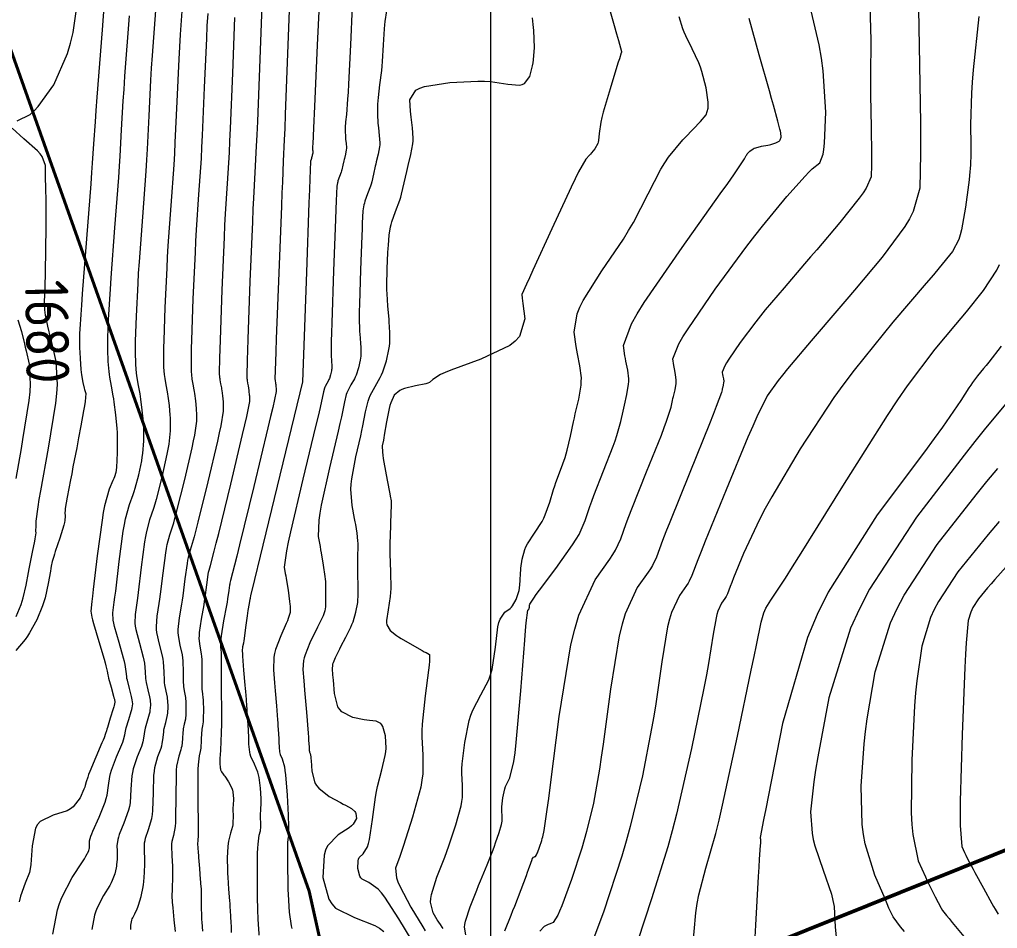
# Model space of a CAD drawing. Header units: millimetres. Extents: x 837475 to 838477, y 1189012 to 1191015.
# Drawn here: x 837635.2 to 837720.9, y 1189832.1 to 1189911.8 of the extents above; entities that cross this region are included whole.
import ezdxf

# ---------------------------------------------------------------- set-up
doc = ezdxf.new("R2010")
doc.units = ezdxf.units.MM
doc.header["$LTSCALE"] = 0.3
for name, color, linetype, lineweight in [('Abscisas TP Y TC', 250, 'Continuous', 50), ('COORD', 253, 'Continuous', 20), ('CORREDORVIA', 94, 'Continuous', 40)]:
    doc.layers.add(name, color=color, linetype=linetype, lineweight=lineweight)
doc.layers.add('COTAS 10', color=7, linetype='Continuous', lineweight=9, true_color=0x6e3e2d)
doc.layers.add('COTAS INT', color=7, linetype='Continuous', lineweight=5, true_color=0x9fa19f)
doc.styles.get("Standard").update_dxf_attribs({"font": 'isocp2.shx', "bigfont": '@extfont2.shx'})

msp = doc.modelspace()

# ---------------------------------------------------------------- linework, layer by layer
at = {"layer": 'Abscisas TP Y TC'}
msp.add_line((837746.042, 1189848.777, 1705.277), (837663.483, 1189815.595, 1705.277), dxfattribs=at)
at = {"layer": 'COORD'}
msp.add_line((837676.514, 1189013.872), (837676.514, 1191013.872), dxfattribs=at)
at = {"layer": 'CORREDORVIA'}
msp.add_lwpolyline([(838157.033, 1190996.193), (838237.174, 1190821.339), (838237.001, 1190602.875), (838240.031, 1190437.198), (838223.537, 1190366.272), (838184.199, 1189898.277), (837734.304, 1190149.151), (837849.078, 1189569.699), (837751.159, 1189231.384), (837593.191, 1189234.399), (837695.481, 1189679.225), (837660.573, 1189835.358), (837597.737, 1190012.464), (837490.666, 1190492.599), (837964.301, 1190234.408), (838010.155, 1190346.41), (837974.613, 1190516.877), (837969.419, 1190653.334), (837963.574, 1190795.982), (837910.676, 1191000.965)], close=True, dxfattribs=at)
at = {"layer": 'COTAS 10'}
for points in [[(837634.982, 1189902.883), (837636.126, 1189903.438), (837636.467, 1189903.748), (837636.819, 1189904.124), (837638.177, 1189906.047), (837639.392, 1189908.786), (837639.653, 1189909.677), (837639.881, 1189910.626), (837640.434, 1189914.532)], [(837664.355, 1189912.919), (837664.19, 1189909.531), (837664.026, 1189906.102), (837663.987, 1189905.389), (837663.95, 1189904.779), (837663.837, 1189903.43), (837663.762, 1189902.791), (837663.749, 1189902.628), (837663.739, 1189902.472), (837663.733, 1189901.961), (837663.756, 1189901.513), (837663.765, 1189901.397), (837663.775, 1189901.284), (837663.822, 1189900.904), (837663.846, 1189900.543), (837663.843, 1189900.442), (837663.834, 1189900.34), (837663.766, 1189899.968), (837663.672, 1189899.589), (837663.647, 1189899.483), (837663.623, 1189899.376), (837663.539, 1189898.986), (837663.444, 1189898.594), (837663.412, 1189898.486), (837663.378, 1189898.379), (837663.236, 1189897.994), (837663.105, 1189897.633), (837663.078, 1189897.541), (837663.055, 1189897.453), (837663.006, 1189897.161), (837662.948, 1189895.856), (837662.919, 1189895.128), (837662.885, 1189894.242), (837662.717, 1189889.718), (837662.561, 1189885.187), (837662.533, 1189884.297), (837662.513, 1189883.564), (837662.499, 1189882.231), (837662.527, 1189881.927), (837662.541, 1189881.757), (837662.56, 1189881.449), (837662.555, 1189881.133), (837662.546, 1189881.043), (837662.533, 1189880.952), (837662.46, 1189880.616), (837662.35, 1189880.292), (837662.315, 1189880.209), (837662.278, 1189880.129), (837662.126, 1189879.865), (837661.981, 1189879.601), (837661.949, 1189879.521), (837661.92, 1189879.439), (837661.845, 1189879.117), (837661.534, 1189877.739), (837661.357, 1189876.991), (837661.14, 1189876.083), (837660.03, 1189871.482), (837658.945, 1189866.866), (837658.745, 1189865.95), (837658.589, 1189865.191), (837658.385, 1189863.757), (837658.486, 1189863.2), (837658.521, 1189862.994), (837658.559, 1189862.766), (837658.724, 1189861.754), (837658.864, 1189860.749), (837658.887, 1189860.525), (837658.903, 1189860.324), (837658.902, 1189859.796), (837658.747, 1189859.252), (837658.666, 1189859.042), (837658.569, 1189858.806), (837658.08, 1189857.737), (837657.619, 1189856.527), (837657.539, 1189856.202), (837657.48, 1189855.881), (837657.442, 1189854.757), (837657.542, 1189853.605), (837657.57, 1189853.267), (837657.599, 1189852.92), (837657.706, 1189851.597), (837657.8, 1189850.387), (837657.821, 1189850.112), (837657.84, 1189849.862), (837657.89, 1189849.173), (837657.919, 1189848.673), (837657.924, 1189848.542), (837657.929, 1189848.413), (837657.936, 1189847.976), (837657.978, 1189847.568), (837658.005, 1189847.457), (837658.038, 1189847.349), (837658.213, 1189846.966), (837658.41, 1189846.248), (837658.458, 1189845.927), (837658.503, 1189845.553), (837658.64, 1189843.763), (837658.732, 1189842.017), (837658.749, 1189841.67), (837658.761, 1189841.383), (837658.775, 1189840.843), (837658.767, 1189840.689), (837658.766, 1189840.645), (837658.766, 1189840.602), (837658.77, 1189840.443), (837658.769, 1189840.291), (837658.764, 1189840.251), (837658.759, 1189840.214), (837658.724, 1189840.087), (837658.69, 1189839.645), (837658.684, 1189839.408), (837658.68, 1189839.121), (837658.678, 1189837.669), (837658.706, 1189835.953), (837658.721, 1189835.499), (837658.739, 1189835.054), (837658.828, 1189833.525), (837658.993, 1189832.315), (837659.059, 1189832.072)], [(837644.931, 1189831.985), (837644.948, 1189832.383), (837645.03, 1189832.807), (837645.064, 1189832.917), (837645.104, 1189833.022), (837645.289, 1189833.375), (837645.506, 1189833.807), (837645.565, 1189833.963), (837645.624, 1189834.134), (837645.834, 1189834.883), (837646.009, 1189835.722), (837646.045, 1189835.95), (837646.077, 1189836.176), (837646.148, 1189836.978), (837646.168, 1189837.75), (837646.167, 1189837.958), (837646.163, 1189838.163), (837646.126, 1189838.883), (837646.151, 1189839.601), (837646.186, 1189839.805), (837646.233, 1189840.011), (837646.504, 1189840.775), (837646.78, 1189841.738), (837646.83, 1189842.07), (837646.87, 1189842.43), (837646.918, 1189843.964), (837646.965, 1189845.5), (837647.003, 1189845.861), (837647.052, 1189846.194), (837647.322, 1189847.165), (837647.599, 1189847.899), (837647.654, 1189848.083), (837647.698, 1189848.258), (837647.777, 1189848.821), (837647.822, 1189849.33), (837647.844, 1189849.472), (837647.872, 1189849.614), (837648.008, 1189850.127), (837648.14, 1189850.653), (837648.165, 1189850.802), (837648.185, 1189850.954), (837648.215, 1189851.515), (837648.186, 1189852.075), (837648.168, 1189852.225), (837648.146, 1189852.373), (837648.032, 1189852.889), (837647.922, 1189853.454), (837647.902, 1189853.632), (837647.887, 1189853.82), (837647.87, 1189854.578), (837647.817, 1189855.448), (837647.778, 1189855.706), (837647.729, 1189855.973), (837647.466, 1189856.999), (837647.231, 1189858.032), (837647.2, 1189858.303), (837647.184, 1189858.568), (837647.249, 1189859.469), (837647.426, 1189860.57), (837647.481, 1189860.96), (837647.538, 1189861.387), (837647.764, 1189863.237), (837648.003, 1189865.022), (837648.068, 1189865.407), (837648.133, 1189865.746), (837648.364, 1189866.578), (837648.703, 1189867.644), (837648.837, 1189868.13), (837648.987, 1189868.7), (837649.673, 1189871.446), (837650.318, 1189874.23), (837650.443, 1189874.823), (837650.544, 1189875.339), (837650.717, 1189876.56), (837650.717, 1189877.272), (837650.71, 1189877.466), (837650.699, 1189877.66), (837650.635, 1189878.35), (837650.549, 1189878.986), (837650.525, 1189879.145), (837650.501, 1189879.297), (837650.411, 1189879.785), (837650.331, 1189880.243), (837650.313, 1189880.375), (837650.296, 1189880.511), (837650.251, 1189881.021), (837650.256, 1189882.299), (837650.271, 1189882.919), (837650.292, 1189883.654), (837650.42, 1189887.267), (837650.597, 1189891.326), (837650.65, 1189892.342), (837650.704, 1189893.311), (837650.914, 1189896.42), (837651.123, 1189899.566), (837651.177, 1189900.557), (837651.23, 1189901.602), (837651.406, 1189905.809), (837651.591, 1189910.11), (837651.648, 1189911.214), (837651.709, 1189912.279)], [(837674.308, 1189831.538), (837674.19, 1189832.188), (837674.218, 1189832.439), (837674.273, 1189832.72), (837674.688, 1189833.991), (837675.274, 1189835.451), (837675.436, 1189835.852), (837675.598, 1189836.251), (837676.181, 1189837.679), (837676.699, 1189838.972), (837676.819, 1189839.287), (837676.929, 1189839.582), (837677.244, 1189840.491), (837677.434, 1189841.19), (837677.465, 1189841.353), (837677.486, 1189841.504), (837677.487, 1189841.937), (837677.462, 1189842.393), (837677.468, 1189842.557), (837677.48, 1189842.737), (837677.567, 1189843.526), (837677.734, 1189844.34), (837677.796, 1189844.536), (837677.865, 1189844.719), (837678.168, 1189845.277), (837678.528, 1189846.736), (837678.632, 1189847.489), (837678.739, 1189848.392), (837679.139, 1189852.913), (837679.483, 1189857.346), (837679.554, 1189858.195), (837679.613, 1189858.879), (837679.74, 1189859.979), (837679.792, 1189860.015), (837679.805, 1189860.028), (837679.817, 1189860.043), (837679.853, 1189860.105), (837679.878, 1189860.178), (837679.883, 1189860.198), (837679.887, 1189860.219), (837679.894, 1189860.295), (837679.898, 1189860.375), (837679.9, 1189860.398), (837679.902, 1189860.422), (837679.912, 1189860.512), (837680.27, 1189861.048), (837680.492, 1189861.354), (837680.766, 1189861.727), (837682.197, 1189863.641), (837683.675, 1189865.72), (837683.979, 1189866.198), (837684.238, 1189866.632), (837684.79, 1189867.847), (837685.19, 1189869.083), (837685.353, 1189869.531), (837685.539, 1189870.024), (837686.396, 1189872.189), (837687.239, 1189874.351), (837687.416, 1189874.843), (837687.567, 1189875.288), (837687.908, 1189876.514), (837688.098, 1189877.44), (837688.154, 1189877.698), (837688.212, 1189877.955), (837688.433, 1189878.891), (837688.585, 1189879.789), (837688.599, 1189880.024), (837688.601, 1189880.252), (837688.508, 1189881.027), (837688.346, 1189881.806), (837688.305, 1189882.037), (837688.266, 1189882.275), (837688.136, 1189883.191), (837688.85, 1189885.092), (837689.342, 1189885.951), (837689.963, 1189886.955), (837693.267, 1189891.779), (837696.623, 1189896.477), (837697.276, 1189897.4), (837697.809, 1189898.159), (837698.733, 1189899.54), (837698.892, 1189899.836), (837698.941, 1189899.912), (837698.993, 1189899.986), (837699.203, 1189900.231), (837699.5, 1189900.435), (837699.608, 1189900.483), (837699.727, 1189900.526), (837700.248, 1189900.652), (837700.798, 1189900.757), (837700.935, 1189900.788), (837701.066, 1189900.819), (837701.481, 1189900.937), (837701.781, 1189901.089), (837701.838, 1189901.142), (837701.885, 1189901.2), (837701.961, 1189901.447), (837701.92, 1189901.832), (837701.893, 1189901.976), (837701.858, 1189902.137), (837701.674, 1189902.855), (837701.283, 1189904.248), (837701.117, 1189904.834), (837700.927, 1189905.508), (837700.031, 1189908.668), (837699.146, 1189911.837)], [(837634.884, 1189859.436), (837635.315, 1189860.481), (837635.413, 1189860.775), (837635.503, 1189861.072), (837635.751, 1189862.164), (837635.954, 1189863.284), (837636.015, 1189863.599), (837636.079, 1189863.916), (837636.325, 1189865.076), (837636.53, 1189866.049), (837636.567, 1189866.248), (837636.595, 1189866.415), (837636.628, 1189866.763), (837636.613, 1189866.9), (837636.611, 1189866.966), (837636.621, 1189867.068), (837636.634, 1189867.233), (837636.637, 1189867.306), (837636.638, 1189867.389), (837636.639, 1189867.787), (837636.804, 1189869.057), (837636.909, 1189869.691), (837637.041, 1189870.447), (837637.73, 1189874.195), (837638.355, 1189878.124), (837638.447, 1189878.993), (837638.502, 1189879.768), (837638.407, 1189881.779), (837638.092, 1189883.102), (837638.01, 1189883.444), (837637.929, 1189883.775), (837637.655, 1189884.882), (837637.454, 1189885.843), (837637.42, 1189886.082), (837637.395, 1189886.309), (837637.383, 1189887.033), (837637.429, 1189888.179), (837637.442, 1189888.672), (837637.454, 1189889.243), (837637.496, 1189891.939), (837637.508, 1189893.194), (837637.52, 1189894.667), (837637.521, 1189895.258), (837637.519, 1189895.776), (837637.49, 1189897.053), (837637.456, 1189897.84), (837637.452, 1189898.05), (837637.449, 1189898.256), (837637.455, 1189898.971), (837637.174, 1189899.748), (837636.99, 1189899.993), (837636.76, 1189900.252), (837635.545, 1189901.295), (837634.537, 1189902.225)], [(837694.18, 1189830.18), (837694.481, 1189833.461), (837694.601, 1189834.263), (837694.736, 1189835.021), (837695.359, 1189837.375), (837696.227, 1189840.4), (837696.518, 1189841.58), (837696.831, 1189842.909), (837698.143, 1189848.945), (837699.344, 1189854.74), (837699.588, 1189855.917), (837699.792, 1189856.909), (837700.208, 1189858.945), (837700.44, 1189859.742), (837700.528, 1189859.952), (837700.626, 1189860.157), (837701.07, 1189860.861), (837702.345, 1189862.805), (837702.968, 1189863.792), (837703.708, 1189864.974), (837707.356, 1189870.861), (837711.282, 1189877.057), (837712.198, 1189878.433), (837713.04, 1189879.661), (837715.461, 1189882.871), (837717.289, 1189885.026), (837717.756, 1189885.59), (837718.208, 1189886.139), (837719.699, 1189888.005), (837720.857, 1189889.785), (837721.098, 1189890.28)], [(837722.191, 1189864.351), (837720.699, 1189862.681), (837720.364, 1189862.297), (837720.064, 1189861.948), (837719.266, 1189860.968), (837718.777, 1189860.218), (837718.671, 1189860.013), (837718.578, 1189859.81), (837718.352, 1189859.086), (837718.187, 1189857.117), (837718.133, 1189856.129), (837718.075, 1189854.948), (837717.836, 1189849.086), (837717.671, 1189843.253), (837717.66, 1189842.091), (837717.664, 1189841.126), (837717.805, 1189839.279), (837718.033, 1189838.759), (837718.092, 1189838.63), (837718.149, 1189838.509), (837718.342, 1189838.126), (837718.661, 1189837.535), (837718.798, 1189837.282), (837718.957, 1189836.99), (837719.704, 1189835.616), (837720.441, 1189834.278), (837720.593, 1189834.009), (837720.721, 1189833.785), (837720.996, 1189833.343)]]:
    msp.add_lwpolyline(points, dxfattribs=at)
at = {"layer": 'COTAS INT'}
for points in [[(837642.878, 1189916.869), (837642.425, 1189910.849), (837641.963, 1189904.956), (837641.872, 1189903.774), (837641.799, 1189902.787), (837641.668, 1189900.849), (837641.558, 1189899.17), (837641.498, 1189898.346), (837641.425, 1189897.367), (837640.677, 1189887.704), (837640.603, 1189886.726), (837640.543, 1189885.903), (837640.458, 1189884.608), (837640.433, 1189884.229), (837640.426, 1189883.494), (837640.431, 1189883.262), (837640.438, 1189883.019), (837640.488, 1189882.069), (837640.489, 1189882.043), (837640.569, 1189881.079), (837640.595, 1189880.845), (837640.622, 1189880.624), (837640.733, 1189879.944), (837640.845, 1189879.439), (837640.873, 1189879.328), (837640.899, 1189879.231), (837640.983, 1189878.985), (837640.933, 1189878.29), (837640.876, 1189877.909), (837640.799, 1189877.446), (837640.558, 1189876.142), (837640.363, 1189875.094), (837640.195, 1189874.224), (837639.869, 1189872.539), (837639.755, 1189871.949), (837639.651, 1189871.409), (837639.359, 1189869.884), (837639.194, 1189868.901), (837639.171, 1189868.704), (837639.157, 1189868.539), (837639.186, 1189868.214), (837639.168, 1189867.85), (837639.124, 1189867.661), (837639.064, 1189867.433), (837638.704, 1189866.289), (837638.318, 1189865.127), (837638.24, 1189864.888), (837638.175, 1189864.685), (837638.047, 1189864.249), (837637.968, 1189863.833), (837637.934, 1189863.642), (837637.894, 1189863.418), (837637.706, 1189862.336), (837637.416, 1189861.057), (837637.311, 1189860.71), (837637.196, 1189860.365), (837636.692, 1189859.141), (837636.062, 1189857.994), (837635.868, 1189857.697), (837635.664, 1189857.408), (837634.858, 1189856.441)], [(837658.935, 1189915.603), (837658.71, 1189909.529), (837658.484, 1189903.425), (837658.437, 1189902.216), (837658.397, 1189901.215), (837658.311, 1189899.335), (837658.225, 1189897.517), (837658.185, 1189896.555), (837658.138, 1189895.394), (837657.91, 1189889.545), (837657.692, 1189883.773), (837657.651, 1189882.661), (837657.618, 1189881.759), (837657.572, 1189880.254), (837657.583, 1189880.127), (837657.587, 1189880.093), (837657.592, 1189880.06), (837657.612, 1189879.947), (837657.634, 1189879.825), (837657.64, 1189879.787), (837657.646, 1189879.747), (837657.668, 1189879.589), (837657.684, 1189879.417), (837657.686, 1189879.369), (837657.688, 1189879.32), (837657.688, 1189879.143), (837657.383, 1189877.76), (837657.193, 1189876.951), (837656.957, 1189875.958), (837655.721, 1189870.831), (837654.475, 1189865.714), (837654.232, 1189864.725), (837654.034, 1189863.923), (837653.686, 1189862.575), (837653.626, 1189862.36), (837653.61, 1189862.272), (837653.593, 1189862.172), (837653.531, 1189861.711), (837653.424, 1189860.973), (837653.378, 1189860.699), (837653.326, 1189860.395), (837653.08, 1189859.043), (837652.861, 1189857.749), (837652.825, 1189857.481), (837652.801, 1189857.252), (837652.804, 1189856.752), (837652.859, 1189856.263), (837652.868, 1189856.04), (837652.873, 1189855.78), (837652.868, 1189854.527), (837652.851, 1189853.309), (837652.849, 1189853.072), (837652.848, 1189852.878), (837652.857, 1189852.537), (837652.871, 1189852.284), (837652.874, 1189852.145), (837652.877, 1189851.976), (837652.885, 1189851.119), (837652.887, 1189850.267), (837652.886, 1189850.101), (837652.885, 1189849.966), (837652.877, 1189849.73), (837652.862, 1189849.516), (837652.856, 1189849.394), (837652.851, 1189849.245), (837652.826, 1189848.48), (837652.8, 1189847.714), (837652.794, 1189847.565), (837652.788, 1189847.443), (837652.769, 1189847.227), (837652.756, 1189847.103), (837652.755, 1189847.038), (837652.754, 1189846.96), (837652.756, 1189846.57), (837652.781, 1189846.165), (837652.794, 1189846.078), (837652.81, 1189846.002), (837652.891, 1189845.815), (837653.046, 1189845.611), (837653.108, 1189845.524), (837653.178, 1189845.423), (837653.503, 1189844.947), (837653.8, 1189844.375), (837653.853, 1189844.215), (837653.893, 1189844.053), (837653.931, 1189843.458), (837653.901, 1189842.859), (837653.898, 1189842.693), (837653.898, 1189842.528), (837653.915, 1189841.935), (837653.897, 1189841.345), (837653.874, 1189841.182), (837653.844, 1189841.019), (837653.672, 1189840.434), (837653.495, 1189839.748), (837653.461, 1189839.523), (837653.435, 1189839.282), (837653.395, 1189838.283), (837653.416, 1189837.191), (837653.428, 1189836.891), (837653.441, 1189836.592), (837653.511, 1189835.522), (837653.589, 1189834.519), (837653.608, 1189834.263), (837653.626, 1189834.016), (837653.682, 1189833.201), (837653.721, 1189832.519), (837653.728, 1189832.355), (837653.734, 1189832.202), (837653.744, 1189831.741)], [(837713.938, 1189915.875), (837714.066, 1189909.447), (837714.169, 1189902.707), (837714.177, 1189901.262), (837714.177, 1189900.001), (837714.106, 1189896.97), (837713.526, 1189894.924), (837713.204, 1189894.283), (837712.814, 1189893.611), (837710.823, 1189890.916), (837708.382, 1189888.028), (837707.706, 1189887.234), (837707.032, 1189886.442), (837704.598, 1189883.604), (837702.529, 1189881.148), (837702.083, 1189880.598), (837701.694, 1189880.104), (837700.747, 1189878.788), (837699.836, 1189876.945), (837699.469, 1189876.118), (837699.051, 1189875.154), (837697.128, 1189870.533), (837695.3, 1189866.026), (837694.943, 1189865.135), (837694.65, 1189864.399), (837694.131, 1189863.028), (837693.904, 1189862.541), (837693.795, 1189862.361), (837693.667, 1189862.162), (837693.039, 1189861.283), (837692.343, 1189859.78), (837692.172, 1189859.188), (837692.01, 1189858.519), (837691.505, 1189855.469), (837690.973, 1189851.776), (837690.795, 1189850.703), (837690.604, 1189849.608), (837689.802, 1189845.469), (837688.736, 1189841.03), (837688.378, 1189839.746), (837687.993, 1189838.438), (837686.376, 1189833.514), (837684.848, 1189829.397)], [(837649.569, 1189914.569), (837649.272, 1189910.448), (837649.204, 1189909.354), (837649.143, 1189908.28), (837648.972, 1189904.569), (837648.812, 1189900.994), (837648.758, 1189900.005), (837648.699, 1189899.016), (837648.448, 1189895.449), (837648.197, 1189891.909), (837648.138, 1189890.938), (837648.083, 1189889.971), (837647.923, 1189886.508), (837647.826, 1189883.614), (837647.811, 1189883.005), (837647.801, 1189882.479), (837647.81, 1189881.276), (837647.868, 1189880.638), (837647.888, 1189880.469), (837647.911, 1189880.304), (837648.011, 1189879.732), (837648.123, 1189879.121), (837648.153, 1189878.931), (837648.183, 1189878.732), (837648.291, 1189877.937), (837648.371, 1189877.074), (837648.384, 1189876.832), (837648.393, 1189876.589), (837648.393, 1189875.699), (837648.264, 1189874.532), (837648.192, 1189874.114), (837648.105, 1189873.654), (837647.656, 1189871.651), (837647.158, 1189869.695), (837647.038, 1189869.266), (837646.926, 1189868.884), (837646.59, 1189867.913), (837646.302, 1189866.875), (837646.221, 1189866.452), (837646.14, 1189865.971), (837645.842, 1189863.745), (837645.576, 1189861.524), (837645.515, 1189861.046), (837645.46, 1189860.628), (837645.306, 1189859.612), (837645.292, 1189858.841), (837645.326, 1189858.578), (837645.375, 1189858.292), (837645.686, 1189857.081), (837646.019, 1189855.876), (837646.081, 1189855.595), (837646.131, 1189855.337), (837646.204, 1189854.595), (837646.232, 1189853.991), (837646.253, 1189853.819), (837646.28, 1189853.646), (837646.424, 1189853.007), (837646.571, 1189852.402), (837646.599, 1189852.251), (837646.622, 1189852.107), (837646.659, 1189851.647), (837646.618, 1189851.183), (837646.592, 1189851.036), (837646.559, 1189850.882), (837646.385, 1189850.259), (837646.208, 1189849.646), (837646.174, 1189849.498), (837646.145, 1189849.359), (837646.094, 1189848.935), (837645.997, 1189848.439), (837645.94, 1189848.255), (837645.87, 1189848.051), (837645.506, 1189847.144), (837645.148, 1189846.074), (837645.082, 1189845.767), (837645.029, 1189845.454), (837644.955, 1189844.285), (837644.87, 1189843.098), (837644.81, 1189842.775), (837644.734, 1189842.453), (837644.329, 1189841.309), (837643.928, 1189840.317), (837643.854, 1189840.091), (837643.797, 1189839.886), (837643.724, 1189839.321), (837643.746, 1189838.883), (837643.748, 1189838.759), (837643.749, 1189838.632), (837643.737, 1189838.163), (837643.694, 1189837.676), (837643.675, 1189837.538), (837643.652, 1189837.4), (837643.546, 1189836.89), (837643.316, 1189836.28), (837643.216, 1189836.078), (837643.099, 1189835.863), (837642.547, 1189834.966), (837641.991, 1189833.907), (837641.873, 1189833.59), (837641.769, 1189833.262), (837641.524, 1189831.989)], [(837656.196, 1189831.513), (837656.153, 1189832.162), (837656.142, 1189832.319), (837656.132, 1189832.465), (837656.098, 1189832.914), (837656.071, 1189833.714), (837656.065, 1189834.082), (837656.059, 1189834.515), (837656.043, 1189836.608), (837656.06, 1189838.695), (837656.074, 1189839.123), (837656.093, 1189839.487), (837656.198, 1189840.261), (837656.3, 1189840.637), (837656.318, 1189840.75), (837656.33, 1189840.866), (837656.335, 1189841.32), (837656.322, 1189841.794), (837656.322, 1189841.923), (837656.324, 1189842.052), (837656.348, 1189842.511), (837656.366, 1189843.074), (837656.365, 1189843.268), (837656.361, 1189843.479), (837656.323, 1189844.379), (837656.205, 1189845.317), (837656.149, 1189845.552), (837656.085, 1189845.777), (837655.77, 1189846.497), (837655.466, 1189847.162), (837655.408, 1189847.352), (837655.362, 1189847.544), (837655.288, 1189848.255), (837655.276, 1189849.016), (837655.268, 1189849.239), (837655.259, 1189849.468), (837655.209, 1189850.339), (837655.151, 1189851.168), (837655.136, 1189851.371), (837655.122, 1189851.562), (837655.077, 1189852.155), (837655.018, 1189852.863), (837654.996, 1189853.126), (837654.97, 1189853.419), (837654.855, 1189854.719), (837654.761, 1189855.945), (837654.749, 1189856.19), (837654.742, 1189856.395), (837654.767, 1189856.793), (837654.847, 1189857.129), (837654.875, 1189857.294), (837654.905, 1189857.49), (837655.035, 1189858.458), (837655.17, 1189859.493), (837655.203, 1189859.732), (837655.235, 1189859.949), (837655.335, 1189860.563), (837655.408, 1189860.952), (837655.422, 1189861.028), (837655.434, 1189861.091), (837655.453, 1189861.203), (837655.456, 1189861.223), (837655.458, 1189861.231), (837655.46, 1189861.24), (837655.811, 1189862.682), (837656.304, 1189864.716), (837660.009, 1189879.996), (837660.01, 1189879.997), (837660.011, 1189879.999), (837660.011, 1189880.001), (837660.013, 1189880.005), (837660.013, 1189880.009), (837660.012, 1189880.011), (837660.363, 1189889.625), (837660.584, 1189895.692), (837660.627, 1189896.855), (837660.662, 1189897.794), (837660.72, 1189899.32), (837660.732, 1189899.39), (837660.737, 1189899.411), (837660.744, 1189899.433), (837660.775, 1189899.519), (837660.809, 1189899.612), (837660.817, 1189899.637), (837660.825, 1189899.663), (837660.848, 1189899.757), (837660.868, 1189899.851), (837660.874, 1189899.876), (837660.88, 1189899.902), (837660.902, 1189899.992), (837660.919, 1189900.081), (837660.92, 1189900.106), (837660.921, 1189900.13), (837660.916, 1189900.217), (837660.904, 1189900.308), (837660.902, 1189900.335), (837660.9, 1189900.363), (837660.894, 1189900.47), (837660.896, 1189900.592), (837660.898, 1189900.63), (837660.901, 1189900.669), (837660.919, 1189900.822), (837660.995, 1189902.253), (837661.082, 1189904.138), (837661.32, 1189909.513), (837661.562, 1189914.891)], [(837686.229, 1189915.048), (837687.322, 1189911.23), (837687.531, 1189910.5), (837687.7, 1189909.912), (837687.968, 1189908.966), (837687.97, 1189908.948), (837687.971, 1189908.944), (837687.971, 1189908.941), (837687.972, 1189908.932), (837687.971, 1189908.925), (837687.97, 1189908.923), (837687.97, 1189908.92), (837687.966, 1189908.91), (837687.96, 1189908.891), (837687.957, 1189908.884), (837687.954, 1189908.875), (837687.94, 1189908.836), (837687.78, 1189908.326), (837687.684, 1189908.021), (837687.567, 1189907.645), (837686.958, 1189905.695), (837686.355, 1189903.626), (837686.24, 1189903.174), (837686.149, 1189902.775), (837686.008, 1189901.773), (837685.957, 1189901.168), (837685.921, 1189901.019), (837685.876, 1189900.878), (837685.636, 1189900.437), (837685.333, 1189900.062), (837685.248, 1189899.963), (837685.162, 1189899.866), (837684.849, 1189899.531), (837684.195, 1189898.395), (837683.895, 1189897.793), (837683.543, 1189897.066), (837681.842, 1189893.4), (837680.2, 1189889.794), (837679.886, 1189889.104), (837679.633, 1189888.549), (837679.225, 1189887.66), (837679.257, 1189887.324), (837679.281, 1189887.116), (837679.312, 1189886.86), (837679.476, 1189885.521), (837679.01, 1189883.967), (837678.644, 1189883.574), (837678.174, 1189883.198), (837675.619, 1189881.976), (837673.009, 1189881.025), (837672.505, 1189880.819), (837672.096, 1189880.64), (837671.406, 1189880.2), (837671.13, 1189879.948), (837670.981, 1189879.886), (837670.801, 1189879.828), (837669.888, 1189879.647), (837668.924, 1189879.425), (837668.712, 1189879.341), (837668.524, 1189879.248), (837668.042, 1189878.829), (837667.737, 1189878.175), (837667.661, 1189877.934), (837667.587, 1189877.666), (837667.351, 1189876.481), (837667.165, 1189875.335), (837667.124, 1189875.091), (837667.087, 1189874.88), (837666.989, 1189874.385), (837666.998, 1189873.823), (837667.028, 1189873.569), (837667.07, 1189873.274), (837667.322, 1189871.852), (837667.591, 1189870.467), (837667.644, 1189870.195), (837667.687, 1189869.971), (837667.764, 1189869.563), (837667.763, 1189869.172), (837667.757, 1189868.959), (837667.748, 1189868.7), (837667.697, 1189867.386), (837667.66, 1189865.787), (837667.66, 1189865.348), (837667.664, 1189864.911), (837667.718, 1189863.349), (837667.734, 1189861.894), (837667.715, 1189861.525), (837667.685, 1189861.171), (837667.491, 1189860.013), (837667.36, 1189859.088), (837667.371, 1189858.88), (837667.401, 1189858.693), (837667.678, 1189858.193), (837668.221, 1189857.78), (837668.419, 1189857.649), (837668.637, 1189857.511), (837669.595, 1189856.948), (837670.493, 1189856.447), (837670.672, 1189856.347), (837670.822, 1189856.263), (837671.114, 1189856.101), (837671.118, 1189855.515), (837671.086, 1189855.165), (837671.039, 1189854.733), (837670.751, 1189852.492), (837670.489, 1189850.006), (837670.459, 1189849.419), (837670.446, 1189848.876), (837670.554, 1189847.281), (837670.552, 1189845.652), (837670.47, 1189845.087), (837670.354, 1189844.473), (837669.642, 1189841.845), (837668.843, 1189839.366), (837668.671, 1189838.846), (837668.521, 1189838.398), (837668.157, 1189837.383), (837668.225, 1189836.527), (837668.347, 1189836.181), (837668.514, 1189835.787), (837669.49, 1189833.967), (837670.542, 1189832.218), (837670.757, 1189831.869)], [(837651.247, 1189831.842), (837651.184, 1189832.642), (837651.172, 1189832.877), (837651.162, 1189833.117), (837651.146, 1189834.03), (837651.142, 1189834.845), (837651.14, 1189835.022), (837651.137, 1189835.179), (837651.123, 1189835.574), (837651.092, 1189836.003), (837651.078, 1189836.181), (837651.063, 1189836.386), (837650.987, 1189837.339), (837650.91, 1189838.306), (837650.893, 1189838.518), (837650.878, 1189838.707), (837650.84, 1189839.19), (837650.826, 1189839.469), (837650.827, 1189839.529), (837650.829, 1189839.581), (837650.852, 1189839.707), (837650.872, 1189840.309), (837650.872, 1189840.66), (837650.87, 1189841.092), (837650.845, 1189843.322), (837650.837, 1189845.593), (837650.846, 1189846.051), (837650.86, 1189846.435), (837650.953, 1189847.206), (837651.058, 1189847.595), (837651.08, 1189847.737), (837651.099, 1189847.895), (837651.143, 1189848.594), (837651.174, 1189849.274), (837651.186, 1189849.42), (837651.198, 1189849.549), (837651.254, 1189849.863), (837651.304, 1189850.195), (837651.313, 1189850.335), (837651.32, 1189850.496), (837651.328, 1189851.251), (837651.313, 1189852.009), (837651.305, 1189852.171), (837651.296, 1189852.313), (837651.249, 1189852.654), (837651.206, 1189853.07), (837651.2, 1189853.259), (837651.196, 1189853.48), (837651.202, 1189854.544), (837651.188, 1189855.669), (837651.171, 1189855.929), (837651.149, 1189856.166), (837651.025, 1189856.834), (837650.944, 1189857.512), (837650.95, 1189857.755), (837650.968, 1189858.022), (837651.136, 1189859.185), (837651.359, 1189860.453), (837651.413, 1189860.786), (837651.462, 1189861.111), (837651.609, 1189862.22), (837651.73, 1189863.122), (837651.763, 1189863.317), (837651.795, 1189863.488), (837651.912, 1189863.909), (837652.257, 1189865.164), (837652.434, 1189865.86), (837652.646, 1189866.709), (837653.705, 1189871.036), (837654.744, 1189875.382), (837654.943, 1189876.242), (837655.104, 1189876.953), (837655.364, 1189878.282), (837655.364, 1189878.638), (837655.361, 1189878.735), (837655.355, 1189878.831), (837655.323, 1189879.176), (837655.28, 1189879.494), (837655.268, 1189879.573), (837655.256, 1189879.649), (837655.211, 1189879.893), (837655.172, 1189880.121), (837655.163, 1189880.187), (837655.154, 1189880.255), (837655.131, 1189880.51), (837655.164, 1189881.939), (837655.191, 1189882.747), (837655.225, 1189883.733), (837655.413, 1189888.786), (837655.624, 1189894.038), (837655.673, 1189895.15), (837655.718, 1189896.115), (837655.845, 1189898.363), (837655.972, 1189900.665), (837656.017, 1189901.663), (837656.066, 1189902.817), (837656.276, 1189908.289), (837656.487, 1189913.772)], [(837677.725, 1189831.865), (837678.288, 1189833.26), (837678.443, 1189833.652), (837678.598, 1189834.047), (837679.159, 1189835.494), (837679.631, 1189836.742), (837679.731, 1189837.011), (837679.817, 1189837.247), (837680.014, 1189837.823), (837680.118, 1189838.12), (837680.144, 1189838.18), (837680.17, 1189838.23), (837680.256, 1189838.332), (837680.331, 1189838.368), (837680.367, 1189838.384), (837680.426, 1189838.407), (837680.511, 1189838.543), (837680.546, 1189838.622), (837680.586, 1189838.718), (837680.771, 1189839.216), (837680.966, 1189839.811), (837681.013, 1189839.969), (837681.056, 1189840.124), (837681.185, 1189840.661), (837681.45, 1189842.509), (837681.58, 1189843.492), (837681.734, 1189844.678), (837682.491, 1189850.661), (837683.532, 1189856.948), (837683.865, 1189858.326), (837684.218, 1189859.547), (837685.652, 1189862.645), (837686.947, 1189864.456), (837687.212, 1189864.866), (837687.435, 1189865.236), (837687.903, 1189866.241), (837688.373, 1189867.595), (837688.599, 1189868.185), (837688.865, 1189868.868), (837690.168, 1189872.115), (837691.455, 1189875.33), (837691.71, 1189875.994), (837691.922, 1189876.559), (837692.321, 1189877.786), (837692.442, 1189878.374), (837692.477, 1189878.538), (837692.514, 1189878.702), (837692.654, 1189879.296), (837692.751, 1189879.866), (837692.76, 1189880.015), (837692.761, 1189880.16), (837692.702, 1189880.652), (837692.6, 1189881.147), (837692.573, 1189881.294), (837692.548, 1189881.445), (837692.466, 1189882.027), (837692.99, 1189883.332), (837693.347, 1189883.94), (837693.796, 1189884.654), (837696.184, 1189888.121), (837698.963, 1189891.899), (837699.658, 1189892.809), (837700.321, 1189893.66), (837702.447, 1189896.242), (837704.057, 1189898.031), (837704.395, 1189898.383), (837704.686, 1189898.672), (837705.345, 1189899.195), (837705.639, 1189899.946), (837705.7, 1189900.379), (837705.752, 1189900.909), (837705.865, 1189903.637), (837705.65, 1189907.276), (837705.494, 1189908.381), (837705.298, 1189909.529), (837704.241, 1189914.027)], [(837638.101, 1189831.595), (837638.509, 1189833.716), (837638.681, 1189834.263), (837638.879, 1189834.792), (837639.805, 1189836.556), (837640.693, 1189837.918), (837640.866, 1189838.194), (837641.008, 1189838.426), (837641.258, 1189838.896), (837641.296, 1189839.077), (837641.304, 1189839.127), (837641.311, 1189839.175), (837641.326, 1189839.348), (837641.33, 1189839.515), (837641.33, 1189839.56), (837641.329, 1189839.604), (837641.321, 1189839.759), (837641.442, 1189840.171), (837641.522, 1189840.377), (837641.623, 1189840.623), (837642.155, 1189841.843), (837642.688, 1189843.168), (837642.789, 1189843.479), (837642.869, 1189843.767), (837642.992, 1189844.606), (837643.093, 1189845.408), (837643.16, 1189845.672), (837643.244, 1189845.954), (837643.691, 1189847.124), (837644.141, 1189848.203), (837644.227, 1189848.428), (837644.297, 1189848.62), (837644.411, 1189849.048), (837644.469, 1189849.387), (837644.503, 1189849.524), (837644.545, 1189849.678), (837644.762, 1189850.391), (837644.977, 1189851.111), (837645.018, 1189851.27), (837645.051, 1189851.412), (837645.103, 1189851.779), (837645.058, 1189852.14), (837645.03, 1189852.278), (837644.996, 1189852.432), (837644.816, 1189853.124), (837644.637, 1189853.838), (837644.604, 1189854.006), (837644.577, 1189854.161), (837644.539, 1189854.612), (837644.445, 1189855.227), (837644.385, 1189855.484), (837644.308, 1189855.78), (837643.907, 1189857.163), (837643.518, 1189858.552), (837643.451, 1189858.852), (837643.4, 1189859.114), (837643.362, 1189859.754), (837643.493, 1189860.686), (837643.549, 1189861.133), (837643.614, 1189861.662), (837643.919, 1189864.254), (837644.277, 1189866.921), (837644.374, 1189867.497), (837644.471, 1189868.004), (837644.816, 1189869.247), (837645.149, 1189870.125), (837645.239, 1189870.401), (837645.328, 1189870.69), (837645.64, 1189871.856), (837645.892, 1189873.079), (837645.942, 1189873.405), (837645.985, 1189873.725), (837646.069, 1189874.838), (837646.07, 1189875.906), (837646.059, 1189876.198), (837646.043, 1189876.488), (837645.947, 1189877.524), (837645.818, 1189878.478), (837645.781, 1189878.717), (837645.745, 1189878.945), (837645.61, 1189879.678), (837645.491, 1189880.364), (837645.463, 1189880.563), (837645.439, 1189880.766), (837645.37, 1189881.532), (837645.347, 1189882.659), (837645.351, 1189883.091), (837645.359, 1189883.574), (837645.426, 1189885.748), (837645.57, 1189888.615), (837645.626, 1189889.534), (837645.69, 1189890.508), (837645.982, 1189894.478), (837646.274, 1189898.466), (837646.338, 1189899.452), (837646.394, 1189900.386), (837646.537, 1189903.329), (837646.695, 1189906.449), (837646.76, 1189907.494), (837646.836, 1189908.617), (837647.188, 1189913.329)], [(837709.744, 1189913.019), (837709.837, 1189909.938), (837709.805, 1189906.803), (837709.804, 1189905.968), (837709.806, 1189905.148), (837709.84, 1189902.305), (837709.875, 1189899.97), (837709.878, 1189899.47), (837709.878, 1189899.033), (837709.854, 1189897.983), (837709.407, 1189896.982), (837709.141, 1189896.576), (837708.812, 1189896.114), (837707.113, 1189893.981), (837705.083, 1189891.583), (837704.546, 1189890.954), (837704.02, 1189890.341), (837702.214, 1189888.253), (837700.571, 1189886.307), (837700.148, 1189885.784), (837699.739, 1189885.267), (837698.377, 1189883.454), (837697.362, 1189881.979), (837697.171, 1189881.675), (837697.019, 1189881.417), (837696.796, 1189880.862), (837696.831, 1189880.615), (837696.842, 1189880.55), (837696.853, 1189880.488), (837696.896, 1189880.277), (837696.921, 1189880.068), (837696.921, 1189880.006), (837696.917, 1189879.943), (837696.876, 1189879.7), (837696.816, 1189879.448), (837696.801, 1189879.378), (837696.786, 1189879.309), (837696.734, 1189879.058), (837696.276, 1189877.831), (837696.005, 1189877.145), (837695.671, 1189876.309), (837693.94, 1189872.04), (837692.19, 1189867.713), (837691.844, 1189866.839), (837691.556, 1189866.107), (837691.017, 1189864.634), (837690.67, 1189863.888), (837690.503, 1189863.614), (837690.307, 1189863.309), (837689.346, 1189861.964), (837688.28, 1189859.664), (837688.018, 1189858.757), (837687.771, 1189857.734), (837686.998, 1189853.065), (837686.353, 1189848.227), (837686.188, 1189847.097), (837686.027, 1189846.059), (837685.493, 1189843.065), (837684.896, 1189840.577), (837684.695, 1189839.857), (837684.48, 1189839.124), (837683.574, 1189836.365), (837682.717, 1189834.058), (837682.532, 1189833.61), (837682.37, 1189833.245), (837681.975, 1189832.615), (837681.704, 1189832.507), (837681.62, 1189832.47), (837681.533, 1189832.431), (837681.186, 1189832.268), (837680.807, 1189831.854)], [(837644.806, 1189912.089), (837644.399, 1189906.787), (837644.316, 1189905.634), (837644.247, 1189904.618), (837644.102, 1189902.089), (837643.976, 1189899.778), (837643.918, 1189898.899), (837643.849, 1189897.916), (837643.517, 1189893.506), (837643.184, 1189889.106), (837643.115, 1189888.13), (837643.056, 1189887.259), (837642.929, 1189884.989), (837642.893, 1189883.534), (837642.891, 1189883.177), (837642.893, 1189882.839), (837642.93, 1189881.787), (837643.01, 1189880.894), (837643.039, 1189880.657), (837643.07, 1189880.425), (837643.21, 1189879.624), (837643.367, 1189878.77), (837643.41, 1189878.503), (837643.452, 1189878.225), (837643.603, 1189877.111), (837643.715, 1189875.903), (837643.733, 1189875.564), (837643.746, 1189875.223), (837643.746, 1189873.977), (837643.705, 1189872.918), (837643.692, 1189872.695), (837643.678, 1189872.503), (837643.624, 1189872.061), (837643.499, 1189871.686), (837643.441, 1189871.536), (837643.372, 1189871.365), (837643.042, 1189870.582), (837642.64, 1189869.133), (837642.527, 1189868.543), (837642.413, 1189867.871), (837641.997, 1189864.762), (837641.652, 1189861.8), (837641.583, 1189861.22), (837641.527, 1189860.745), (837641.419, 1189859.896), (837641.508, 1189859.387), (837641.576, 1189859.126), (837641.662, 1189858.813), (837642.127, 1189857.245), (837642.598, 1189855.683), (837642.688, 1189855.373), (837642.76, 1189855.116), (837642.873, 1189854.629), (837642.923, 1189854.331), (837642.955, 1189854.193), (837642.995, 1189854.03), (837643.208, 1189853.241), (837643.421, 1189852.461), (837643.461, 1189852.304), (837643.494, 1189852.173), (837643.546, 1189851.911), (837643.484, 1189851.641), (837643.445, 1189851.504), (837643.396, 1189851.34), (837643.139, 1189850.523), (837642.882, 1189849.711), (837642.832, 1189849.55), (837642.793, 1189849.416), (837642.728, 1189849.162), (837642.596, 1189848.801), (837642.514, 1189848.6), (837642.411, 1189848.355), (837641.875, 1189847.103), (837641.34, 1189845.834), (837641.238, 1189845.577), (837641.157, 1189845.362), (837641.028, 1189844.927), (837640.949, 1189844.612), (837640.897, 1189844.472), (837640.834, 1189844.309), (837640.499, 1189843.53), (837639.883, 1189842.735), (837639.643, 1189842.562), (837639.372, 1189842.409), (837638.14, 1189842.031), (837636.986, 1189841.467), (837636.764, 1189841.198), (837636.584, 1189840.881), (837636.287, 1189839.327), (837636.182, 1189837.688), (837636.124, 1189837.316), (837636.052, 1189836.981), (837635.685, 1189836.067), (837635.256, 1189834.907), (837635.145, 1189834.416)], [(837654.039, 1189911.941), (837653.841, 1189907.049), (837653.648, 1189902.209), (837653.597, 1189901.11), (837653.548, 1189900.115), (837653.379, 1189897.392), (837653.211, 1189894.713), (837653.161, 1189893.746), (837653.11, 1189892.682), (837652.916, 1189888.027), (837652.759, 1189883.694), (837652.731, 1189882.833), (837652.71, 1189882.119), (837652.691, 1189880.765), (837652.725, 1189880.383), (837652.738, 1189880.281), (837652.751, 1189880.182), (837652.811, 1189879.839), (837652.878, 1189879.473), (837652.897, 1189879.359), (837652.915, 1189879.24), (837652.979, 1189878.763), (837653.027, 1189878.246), (837653.035, 1189878.101), (837653.041, 1189877.955), (837653.041, 1189877.421), (837652.824, 1189876.146), (837652.693, 1189875.533), (837652.531, 1189874.806), (837651.689, 1189871.241), (837650.816, 1189867.704), (837650.635, 1189866.995), (837650.48, 1189866.404), (837650.138, 1189865.244), (837649.964, 1189864.617), (837649.915, 1189864.362), (837649.866, 1189864.072), (837649.686, 1189862.728), (837649.5, 1189861.249), (837649.447, 1189860.873), (837649.393, 1189860.511), (837649.193, 1189859.327), (837649.076, 1189858.295), (837649.075, 1189858.029), (837649.088, 1189857.772), (837649.245, 1189856.917), (837649.439, 1189856.069), (837649.475, 1189855.818), (837649.502, 1189855.559), (837649.536, 1189854.561), (837649.541, 1189853.65), (837649.551, 1189853.446), (837649.564, 1189853.262), (837649.64, 1189852.772), (837649.721, 1189852.343), (837649.737, 1189852.198), (837649.749, 1189852.042), (837649.772, 1189851.383), (837649.753, 1189850.725), (837649.739, 1189850.569), (837649.722, 1189850.424), (837649.631, 1189849.995), (837649.535, 1189849.581), (837649.515, 1189849.446), (837649.498, 1189849.302), (837649.46, 1189848.707), (837649.399, 1189848.077), (837649.367, 1189847.91), (837649.329, 1189847.747), (837649.138, 1189847.186), (837648.956, 1189846.315), (837648.925, 1189845.956), (837648.901, 1189845.546), (837648.881, 1189843.643), (837648.87, 1189841.761), (837648.851, 1189841.365), (837648.826, 1189841.023), (837648.678, 1189840.241), (837648.538, 1189839.706), (837648.518, 1189839.519), (837648.506, 1189839.316), (837648.529, 1189838.445), (837648.584, 1189837.534), (837648.592, 1189837.306), (837648.597, 1189837.088), (837648.587, 1189836.389), (837648.563, 1189835.79), (837648.559, 1189835.635), (837648.555, 1189835.486), (837648.549, 1189834.987), (837648.574, 1189834.374), (837648.589, 1189834.152), (837648.609, 1189833.908), (837648.708, 1189832.84), (837648.827, 1189831.819)], [(837667.366, 1189912.51), (837667.214, 1189911.59), (837667.18, 1189911.281), (837667.148, 1189910.948), (837667.059, 1189909.549), (837666.971, 1189908.066), (837666.94, 1189907.68), (837666.905, 1189907.304), (837666.754, 1189906.038), (837666.622, 1189904.913), (837666.599, 1189904.627), (837666.583, 1189904.352), (837666.571, 1189903.453), (837666.612, 1189902.664), (837666.628, 1189902.459), (837666.646, 1189902.261), (837666.728, 1189901.592), (837666.772, 1189900.956), (837666.765, 1189900.777), (837666.75, 1189900.598), (837666.63, 1189899.944), (837666.464, 1189899.277), (837666.42, 1189899.09), (837666.377, 1189898.902), (837666.23, 1189898.215), (837666.062, 1189897.525), (837666.007, 1189897.335), (837665.947, 1189897.146), (837665.697, 1189896.468), (837665.467, 1189895.834), (837665.419, 1189895.672), (837665.379, 1189895.516), (837665.292, 1189895.003), (837665.233, 1189893.918), (837665.211, 1189893.402), (837665.186, 1189892.792), (837665.072, 1189889.811), (837664.979, 1189886.804), (837664.967, 1189886.178), (837664.96, 1189885.642), (837664.985, 1189884.452), (837665.042, 1189883.844), (837665.056, 1189883.675), (837665.069, 1189883.506), (837665.108, 1189882.891), (837665.097, 1189882.26), (837665.079, 1189882.081), (837665.054, 1189881.9), (837664.907, 1189881.229), (837664.689, 1189880.582), (837664.619, 1189880.417), (837664.545, 1189880.258), (837664.241, 1189879.73), (837663.953, 1189879.203), (837663.889, 1189879.045), (837663.831, 1189878.88), (837663.68, 1189878.238), (837663.411, 1189876.938), (837663.279, 1189876.358), (837663.122, 1189875.682), (837662.349, 1189872.449), (837661.629, 1189869.185), (837661.506, 1189868.49), (837661.416, 1189867.885), (837661.364, 1189866.455), (837661.531, 1189865.557), (837661.579, 1189865.287), (837661.627, 1189865.009), (837661.806, 1189863.929), (837661.949, 1189862.93), (837661.975, 1189862.703), (837661.995, 1189862.497), (837662.017, 1189861.935), (837662.007, 1189861.516), (837662.007, 1189861.401), (837662.008, 1189861.287), (837662.022, 1189860.877), (837662.023, 1189860.484), (837662.016, 1189860.38), (837662.006, 1189860.277), (837661.943, 1189859.924), (837661.836, 1189859.576), (837661.798, 1189859.478), (837661.757, 1189859.378), (837661.578, 1189859.01), (837661.31, 1189858.491), (837661.213, 1189858.296), (837661.106, 1189858.079), (837660.634, 1189857.11), (837660.215, 1189856.078), (837660.14, 1189855.821), (837660.084, 1189855.576), (837660.029, 1189854.794), (837660.114, 1189853.792), (837660.145, 1189853.408), (837660.18, 1189852.977), (837660.334, 1189851.039), (837660.478, 1189849.212), (837660.506, 1189848.852), (837660.529, 1189848.555), (837660.572, 1189848.008), (837660.579, 1189847.878), (837660.58, 1189847.844), (837660.582, 1189847.811), (837660.583, 1189847.698), (837660.594, 1189847.592), (837660.601, 1189847.563), (837660.61, 1189847.535), (837660.655, 1189847.436), (837660.712, 1189847.139), (837660.729, 1189846.985), (837660.745, 1189846.802), (837660.806, 1189845.882), (837661.079, 1189844.859), (837661.229, 1189844.611), (837661.412, 1189844.377), (837662.342, 1189843.656), (837663.336, 1189843.115), (837663.558, 1189842.995), (837663.758, 1189842.887), (837664.291, 1189842.603), (837664.59, 1189842.348), (837664.643, 1189842.258), (837664.682, 1189842.16), (837664.716, 1189841.737), (837664.439, 1189841.225), (837664.283, 1189841.071), (837664.092, 1189840.911), (837663.114, 1189840.29), (837662.177, 1189839.318), (837662.012, 1189838.938), (837661.888, 1189838.509), (837661.78, 1189836.559), (837662.3, 1189834.641), (837662.572, 1189834.232), (837662.9, 1189833.877), (837664.546, 1189833.039), (837666.33, 1189832.36), (837666.745, 1189832.105), (837667.125, 1189831.822)], [(837669.614, 1189831.012), (837668.453, 1189832.932), (837667.207, 1189834.828), (837666.909, 1189835.205), (837666.632, 1189835.517), (837665.799, 1189836.108), (837665.226, 1189836.4), (837665.111, 1189836.524), (837665.017, 1189836.666), (837664.835, 1189837.335), (837664.873, 1189838.015), (837664.916, 1189838.164), (837664.974, 1189838.297), (837665.3, 1189838.635), (837665.682, 1189839.234), (837665.775, 1189839.531), (837665.862, 1189839.884), (837666.128, 1189841.633), (837666.393, 1189843.592), (837666.48, 1189844.078), (837666.572, 1189844.54), (837666.951, 1189846.004), (837667.251, 1189847.252), (837667.293, 1189847.578), (837667.318, 1189847.894), (837667.258, 1189848.965), (837667.027, 1189849.781), (837666.944, 1189849.937), (837666.852, 1189850.063), (837666.451, 1189850.263), (837665.858, 1189850.315), (837665.646, 1189850.346), (837665.413, 1189850.385), (837664.398, 1189850.589), (837663.451, 1189851.063), (837663.261, 1189851.272), (837663.102, 1189851.515), (837662.789, 1189852.676), (837662.696, 1189853.847), (837662.676, 1189854.097), (837662.659, 1189854.314), (837662.615, 1189854.831), (837662.639, 1189855.173), (837662.664, 1189855.279), (837662.697, 1189855.392), (837662.88, 1189855.843), (837663.164, 1189856.41), (837663.26, 1189856.596), (837663.363, 1189856.795), (837663.8, 1189857.616), (837664.231, 1189858.502), (837664.33, 1189858.742), (837664.421, 1189858.979), (837664.679, 1189859.816), (837664.832, 1189860.667), (837664.856, 1189860.914), (837664.873, 1189861.166), (837664.87, 1189862.113), (837664.836, 1189863.099), (837664.833, 1189863.375), (837664.833, 1189863.651), (837664.857, 1189864.66), (837664.872, 1189865.599), (837664.866, 1189865.831), (837664.856, 1189866.051), (837664.785, 1189866.746), (837664.657, 1189867.49), (837664.611, 1189867.741), (837664.561, 1189868.012), (837664.343, 1189869.153), (837664.243, 1189870.579), (837664.267, 1189871.03), (837664.314, 1189871.504), (837664.669, 1189873.417), (837665.104, 1189875.281), (837665.201, 1189875.725), (837665.288, 1189876.136), (837665.516, 1189877.36), (837665.742, 1189878.321), (837665.828, 1189878.568), (837665.924, 1189878.806), (837666.356, 1189879.595), (837666.811, 1189880.386), (837666.923, 1189880.625), (837667.028, 1189880.873), (837667.355, 1189881.841), (837667.575, 1189882.847), (837667.612, 1189883.119), (837667.64, 1189883.387), (837667.656, 1189884.332), (837667.597, 1189885.254), (837667.578, 1189885.508), (837667.557, 1189885.761), (837667.472, 1189886.672), (837667.408, 1189887.719), (837667.401, 1189888.059), (837667.398, 1189888.42), (837667.427, 1189889.904), (837667.486, 1189891.342), (837667.503, 1189891.675), (837667.519, 1189891.98), (837667.578, 1189892.844), (837667.702, 1189893.579), (837667.76, 1189893.802), (837667.828, 1189894.034), (837668.158, 1189894.943), (837668.516, 1189895.913), (837668.601, 1189896.184), (837668.681, 1189896.456), (837668.921, 1189897.444), (837669.132, 1189898.428), (837669.194, 1189898.697), (837669.256, 1189898.965), (837669.494, 1189899.92), (837669.666, 1189900.857), (837669.687, 1189901.113), (837669.697, 1189901.368), (837669.635, 1189902.279), (837669.518, 1189903.201), (837669.493, 1189903.464), (837669.471, 1189903.729), (837669.417, 1189904.712), (837669.932, 1189905.558), (837670.269, 1189905.738), (837670.689, 1189905.893), (837672.907, 1189906.253), (837675.371, 1189906.353), (837675.945, 1189906.344), (837676.474, 1189906.318), (837677.995, 1189906.092), (837679.033, 1189905.995), (837679.256, 1189906.051), (837679.452, 1189906.143), (837679.928, 1189906.772), (837680.169, 1189907.687), (837680.217, 1189907.959), (837680.257, 1189908.239), (837680.331, 1189909.318), (837680.266, 1189910.799), (837680.218, 1189911.332), (837680.157, 1189911.919)], [(837672.321, 1189832.084), (837672.24, 1189832.207), (837672.078, 1189832.437), (837671.946, 1189832.632), (837671.883, 1189832.732), (837671.809, 1189832.853), (837671.444, 1189833.459), (837671.229, 1189834.389), (837671.249, 1189834.714), (837671.303, 1189835.068), (837671.783, 1189836.592), (837672.467, 1189838.338), (837672.649, 1189838.832), (837672.827, 1189839.33), (837673.443, 1189841.168), (837673.894, 1189842.832), (837673.967, 1189843.22), (837674.019, 1189843.578), (837674.02, 1189844.609), (837673.962, 1189845.693), (837673.977, 1189846.083), (837674.004, 1189846.512), (837674.212, 1189848.39), (837674.609, 1189850.326), (837674.756, 1189850.793), (837674.919, 1189851.229), (837675.641, 1189852.555), (837676.337, 1189853.885), (837676.484, 1189854.325), (837676.611, 1189854.796), (837676.903, 1189856.753), (837677.13, 1189858.537), (837677.216, 1189858.898), (837677.313, 1189859.201), (837677.743, 1189859.817), (837678.195, 1189860.132), (837678.304, 1189860.246), (837678.407, 1189860.371), (837678.72, 1189860.917), (837678.939, 1189861.547), (837678.982, 1189861.724), (837679.017, 1189861.903), (837679.081, 1189862.563), (837679.114, 1189863.259), (837679.13, 1189863.462), (837679.148, 1189863.668), (837679.239, 1189864.45), (837679.473, 1189865.294), (837679.582, 1189865.541), (837679.71, 1189865.792), (837680.332, 1189866.748), (837680.992, 1189867.765), (837681.145, 1189868.057), (837681.284, 1189868.352), (837681.676, 1189869.454), (837682.007, 1189870.571), (837682.108, 1189870.876), (837682.213, 1189871.18), (837682.624, 1189872.263), (837683.024, 1189873.372), (837683.121, 1189873.692), (837683.213, 1189874.017), (837683.495, 1189875.241), (837683.754, 1189876.506), (837683.831, 1189876.857), (837683.91, 1189877.209), (837684.211, 1189878.486), (837684.419, 1189879.712), (837684.438, 1189880.032), (837684.441, 1189880.344), (837684.314, 1189881.402), (837684.093, 1189882.465), (837684.037, 1189882.781), (837683.983, 1189883.106), (837683.806, 1189884.356), (837684.081, 1189885.976), (837684.312, 1189886.534), (837684.61, 1189887.139), (837686.246, 1189889.72), (837688.128, 1189892.513), (837688.581, 1189893.252), (837689.004, 1189893.977), (837690.287, 1189896.47), (837691.42, 1189898.656), (837691.748, 1189899.188), (837692.083, 1189899.687), (837693.346, 1189901.222), (837694.452, 1189902.362), (837694.688, 1189902.613), (837694.894, 1189902.834), (837695.386, 1189903.399), (837695.564, 1189903.995), (837695.572, 1189904.237), (837695.563, 1189904.512), (837695.384, 1189905.782), (837695.019, 1189907.209), (837694.893, 1189907.584), (837694.756, 1189907.949), (837694.173, 1189909.191), (837693.6, 1189910.339), (837693.469, 1189910.644), (837693.35, 1189910.945), (837693.023, 1189911.984)], [(837719.285, 1189912.015), (837718.81, 1189907.353), (837718.723, 1189906.28), (837718.656, 1189905.302), (837718.573, 1189902.555), (837718.598, 1189900.72), (837718.6, 1189900.316), (837718.598, 1189899.956), (837718.572, 1189899.035), (837718.479, 1189898.083), (837718.435, 1189897.704), (837718.384, 1189897.276), (837718.137, 1189895.314), (837717.782, 1189893.326), (837717.663, 1189892.881), (837717.535, 1189892.482), (837716.999, 1189891.421), (837715.83, 1189890.007), (837715.304, 1189889.385), (837714.69, 1189888.663), (837711.74, 1189885.224), (837708.352, 1189881.033), (837707.461, 1189879.837), (837706.591, 1189878.626), (837703.621, 1189874.126), (837701.134, 1189869.919), (837700.568, 1189868.894), (837700.056, 1189867.928), (837698.652, 1189864.945), (837697.793, 1189862.829), (837697.626, 1189862.411), (837697.488, 1189862.065), (837697.244, 1189861.422), (837697.138, 1189861.193), (837697.087, 1189861.109), (837697.027, 1189861.015), (837696.732, 1189860.602), (837696.405, 1189859.897), (837696.325, 1189859.619), (837696.249, 1189859.305), (837696.011, 1189857.873), (837695.593, 1189855.326), (837695.403, 1189854.309), (837695.181, 1189853.157), (837694.111, 1189847.873), (837692.793, 1189842.099), (837692.415, 1189840.639), (837692.032, 1189839.239), (837690.598, 1189834.682), (837689.399, 1189831.038)], [(837635.037, 1189885.444), (837635.346, 1189884.399), (837635.608, 1189883.343), (837635.683, 1189883.037), (837635.758, 1189882.725), (837636.038, 1189881.55), (837636.121, 1189879.798), (837636.073, 1189879.123), (837635.993, 1189878.365), (837635.448, 1189874.942), (837635.312, 1189874.167), (837634.848, 1189871.541)], [(837721.261, 1189883.13), (837720.164, 1189881.731), (837719.924, 1189881.429), (837719.713, 1189881.165), (837719.181, 1189880.518), (837718.745, 1189879.939), (837718.593, 1189879.717), (837718.428, 1189879.469), (837717.72, 1189878.352), (837716.109, 1189876.034), (837715.375, 1189875.028), (837714.516, 1189873.865), (837710.372, 1189868.352), (837706.083, 1189861.567), (837705.132, 1189859.602), (837704.284, 1189857.6), (837702.076, 1189850.056), (837700.839, 1189843.785), (837700.603, 1189842.585), (837700.413, 1189841.617), (837700.111, 1189840.056), (837700.114, 1189840.01), (837700.116, 1189839.997), (837700.12, 1189839.983), (837700.138, 1189839.932), (837700.155, 1189839.872), (837700.158, 1189839.853), (837700.16, 1189839.834), (837700.159, 1189839.756), (837700.15, 1189839.644), (837700.146, 1189839.603), (837700.141, 1189839.558), (837700.118, 1189839.361), (837700.041, 1189838.154), (837700.001, 1189837.473), (837699.953, 1189836.642), (837699.717, 1189832.386), (837699.478, 1189828.157)], [(837721.912, 1189878.38), (837719.762, 1189875.805), (837718.936, 1189874.765), (837718.01, 1189873.584), (837713.832, 1189868.136), (837709.714, 1189861.833), (837708.826, 1189860.112), (837708.047, 1189858.402), (837706.145, 1189852.314), (837705.176, 1189847.118), (837704.986, 1189845.971), (837704.829, 1189844.95), (837704.542, 1189842.314), (837704.67, 1189840.426), (837704.775, 1189839.877), (837704.909, 1189839.316), (837705.644, 1189837.195), (837706.369, 1189835.094), (837706.498, 1189834.547), (837706.595, 1189834.014), (837706.685, 1189832.214), (837706.875, 1189830.513)], [(837712.767, 1189831.819), (837712.421, 1189832.243), (837711.771, 1189833.106), (837711.414, 1189833.877), (837711.253, 1189834.242), (837711.067, 1189834.672), (837710.17, 1189836.772), (837709.336, 1189839.506), (837709.188, 1189840.336), (837709.076, 1189841.197), (837708.973, 1189844.571), (837709.244, 1189848.283), (837709.368, 1189849.357), (837709.513, 1189850.451), (837710.214, 1189854.571), (837711.557, 1189858.872), (837712.107, 1189860.079), (837712.735, 1189861.295), (837715.643, 1189865.747), (837719.056, 1189870.104), (837720.002, 1189871.259), (837720.947, 1189872.393)], [(837721.067, 1189867.753), (837720.103, 1189866.623), (837717.455, 1189863.357), (837715.756, 1189860.756), (837715.389, 1189860.046), (837715.068, 1189859.341), (837714.283, 1189856.828), (837713.85, 1189853.784), (837713.75, 1189852.743), (837713.659, 1189851.615), (837713.405, 1189846.828), (837713.374, 1189842.225), (837713.424, 1189841.214), (837713.5, 1189840.316), (837713.988, 1189838.026), (837714.611, 1189836.6), (837714.773, 1189836.248), (837714.93, 1189835.915), (837715.458, 1189834.866), (837715.997, 1189833.858), (837716.098, 1189833.67), (837716.455, 1189833.233), (837716.678, 1189832.96), (837716.955, 1189832.621), (837718.405, 1189830.85)]]:
    msp.add_lwpolyline(points, dxfattribs=at)

# ---------------------------------------------------------------- texts
at = {"layer": 'COTAS 10', "insert": (837635.643, 1189888.917), "char_height": 3.8, "attachment_point": 7, "rotation": 270.83134}
msp.add_mtext('1680', dxfattribs=at)

doc.saveas('drawing.dxf')
